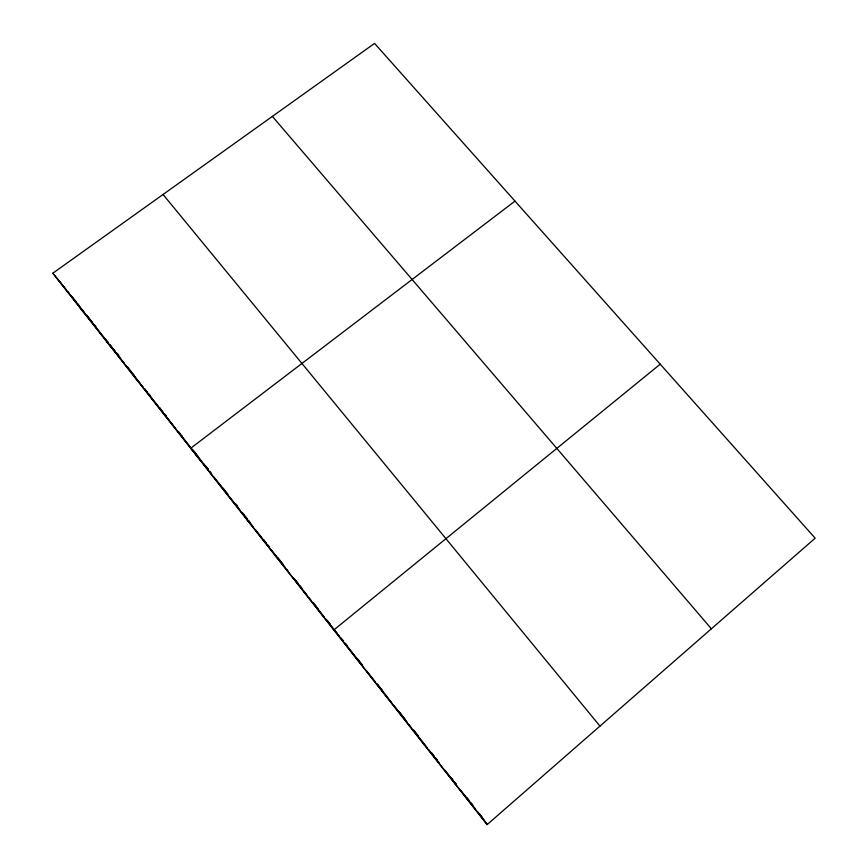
<?xml version="1.0" encoding="UTF-8"?>
<svg xmlns="http://www.w3.org/2000/svg" width="868" height="868" viewBox="0 0 868 868"><rect width="100%" height="100%" fill="white"/><g stroke="black" fill="none" stroke-linecap="round" stroke-linejoin="round"><path stroke-width="1.3" d="M487.154 824.6L815.16 538.182L374.553 43.4L52.84 273.214L487.154 824.6L479.863 814.184M660.222 364.191L333.854 629.962L337.175 633.466L328.961 623.04M514.984 201.094L190.71 448.246L201.072 460.702M304.44 592.627L305.807 594.157M275.427 555.802L277.207 557.842M272.368 116.399L711.391 628.801M246.816 519.465L248.975 522.015M218.573 483.617L221.134 486.666M203.448 463.545L205.022 465.443M206.606 467.342L208.19 469.241L205.738 466.138M162.392 412.289L165.701 416.293M163.065 194.486L599.972 726.093M134.453 376.82L138.12 381.291M106.883 341.818L110.92 346.744M79.682 307.294L84.066 312.654M52.84 273.214L66.12 289.521M67.823 291.626L69.538 293.731M76.102 301.793L71.176 295.749L85.248 313.673M77.74 303.811L79.389 305.829M117.169 353.298L118.851 355.424M236.085 504.221L237.745 506.326M86.811 315.192L92.605 322.538M94.254 324.643L95.914 326.737M105.842 339.334L108.348 342.524M110.019 344.65L111.701 346.777M113.372 348.903L115.043 351.03M127.607 366.969L130.949 371.211M132.598 373.294L134.236 375.377M144.891 388.907L147.354 392.032M148.992 394.115L150.641 396.199M159.701 407.7L163.021 411.92M164.681 414.025L166.341 416.13M178.797 431.949L182.117 436.159M192.707 449.602L198.414 456.839M209.839 471.346L211.488 473.44M223.054 488.12L228.013 494.413M242.161 512.37L247.174 518.739M248.856 520.865L250.526 522.981M263.829 539.863L266.292 542.988M267.93 545.071L269.568 547.155M277.771 557.571L282.697 563.809M295.109 579.574L298.429 583.784M300.089 585.9L301.749 588.005M313.359 602.739L318.252 608.956M327.225 620.338L330.491 624.472M341.113 637.958L343.587 641.105M345.236 643.199L346.885 645.293M357.627 658.92L362.574 665.203M377.58 684.244L382.593 690.613M399.226 711.727L401.7 714.863M403.338 716.946L404.987 719.029M414.025 730.509L418.137 735.728M431.407 752.567L433.902 755.735M435.562 757.851L437.233 759.967M451.371 777.912L453.009 779.985M454.648 782.068L456.286 784.151M466.941 797.67L469.393 800.784M471.031 802.867L472.669 804.94M87.733 316.831L105.234 339.041M110.258 345.421L121.151 359.244M121.965 360.285L124.439 363.41M126.077 365.504L127.726 367.587M130.189 370.712L140.052 383.233M141.69 385.327L143.339 387.41M145.802 390.535L159.929 408.481M164.931 414.817L175.727 428.521M177.354 430.593L178.992 432.665M181.445 435.779L192.078 449.277M193.716 451.36L207.702 469.121M213.506 476.489L227.6 494.369M229.228 496.442L239.818 509.874M242.259 512.977L252.848 526.409M255.3 529.523L269.319 547.328M270.968 549.422L285.029 567.271M286.7 569.386L288.371 571.513M293.384 577.871L307.587 595.893M309.258 598.019L310.896 600.103M313.359 603.227L324.035 616.79M325.684 618.873L327.323 620.956M338.01 634.519L339.67 636.635M345.497 644.023L359.645 661.98M366.285 670.421L375.301 681.857M376.94 683.93L378.578 686.013M381.03 689.127L391.674 702.646M394.137 705.76L407.417 722.621M409.067 724.726L410.727 726.831M413.222 729.988L427.262 747.825M428.901 749.898L439.534 763.395M444.438 769.612L452.608 779.996M454.268 782.101L455.928 784.205M460.897 790.509L474.98 808.39M477.476 811.547L482.445 817.862M57.559 279.019L485.82 822.69M454.778 783.272L455.635 784.574M424.159 744.408L424.55 745.113"/></g></svg>
